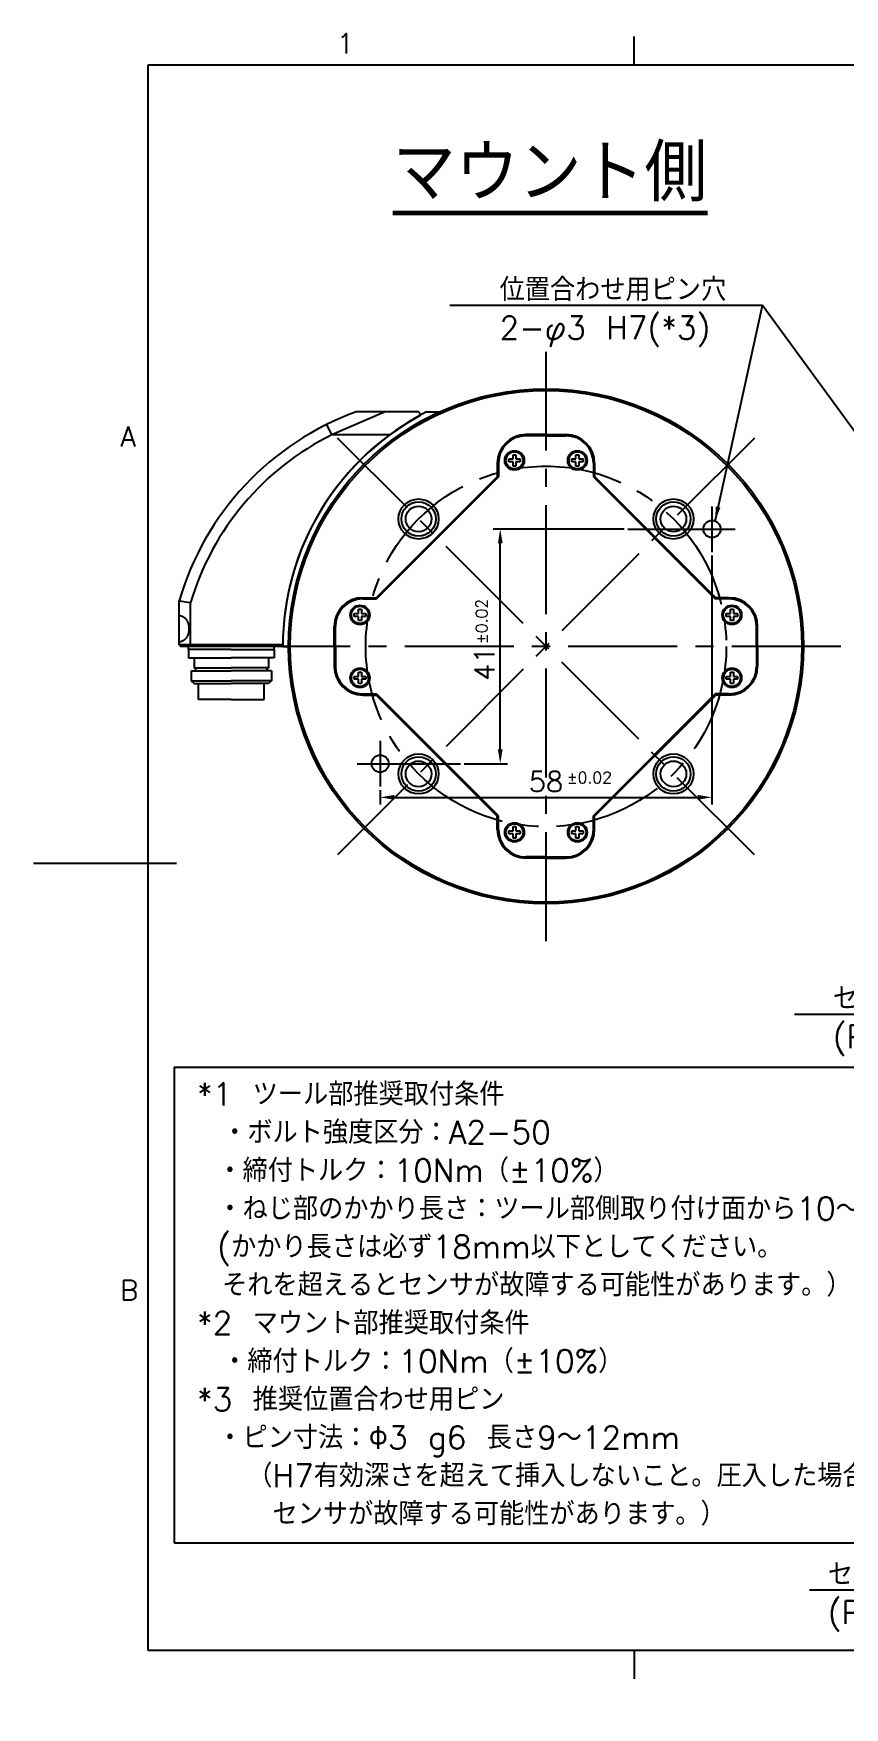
# Model space of a CAD drawing. Extents: x 0 to 418, y 0 to 295.
# Drawn here: x 0 to 141.7, y 0 to 292.6 of the extents above; entities that cross this region are included whole.
import ezdxf
from ezdxf import colors
from ezdxf.entities.mleader import LeaderData, LeaderLine
from ezdxf.math import Vec2, Vec3

# ---------------------------------------------------------------- set-up
doc = ezdxf.new("R2010")
doc.units = 0
doc.header["$MEASUREMENT"] = 0
doc.linetypes.add('CENTER2', pattern=[28.575, 19.05, -3.175, 3.175, -3.175])
doc.layers.get('0').update_dxf_attribs({"linetype": 'CONTINUOUS'})
doc.layers.get('DEFPOINTS').update_dxf_attribs({"linetype": 'CONTINUOUS'})
for name, color, linetype in [('テキスト', 4, 'CONTINUOUS'), ('中心線', 1, 'CENTER2'), ('図面枠', 7, 'CONTINUOUS'), ('外形線', 3, 'CONTINUOUS'), ('外形補助線', 11, 'CONTINUOUS'), ('寸法', 4, 'CONTINUOUS')]:
    doc.layers.add(name, color=color, linetype=linetype)
doc.styles.get("Standard").update_dxf_attribs({"font": 'txt.shx', "bigfont": 'extfont2.shx'})
doc.dimstyles.new('KIKAI2013', dxfattribs={"dimtxt": 3.5, "dimasz": 2.5, "dimexe": 1.25, "dimexo": 0.625, "dimgap": 1, "dimtad": 1, "dimdec": 4, "dimdsep": 46, "dimtxsty": 'STANDARD', "dimcen": 2.5, "dimclrd": 256, "dimclre": 256, "dimclrt": 256, "dimadec": 0, "dimazin": 0, "dimtfac": 1, "dimtdec": 4, "dimtmove": 2, "dimatfit": 3, "dimfxl": 1, "dimtolj": 1, "dimarcsym": 0})
doc.dimstyles.get("Standard").update_dxf_attribs({"dimtxt": 3.5, "dimasz": 2.5, "dimexe": 1.25, "dimexo": 0.625, "dimgap": 1, "dimtad": 1, "dimdec": 4, "dimdsep": 46, "dimtxsty": 'STANDARD', "dimcen": 0, "dimadec": 0, "dimazin": 0, "dimtfac": 0.6, "dimtdec": 4, "dimtmove": 2, "dimatfit": 3, "dimfxl": 1, "dimtolj": 1, "dimarcsym": 0})

# ---------------------------------------------------------------- blocks, each defined once
blk = doc.blocks.new('_OPEN30')
at = {"color": 0, "linetype": 'ByBlock'}
for p, q in [((-1, 0.27), (0, 0)), ((0, 0), (-1, -0.27)), ((0, 0), (-1, 0))]:
    blk.add_line(p, q, dxfattribs=at)
blk = doc.blocks.new('*D15')
at = {"layer": 'DEFPOINTS', "color": 0, "transparency": 16777216}
for p in [(118.58, 201.94), (60.58, 160.94), (118.58, 159.06)]:
    blk.add_point(p, dxfattribs=at)
at = {"layer": '寸法', "color": 0, "lineweight": -2, "transparency": 16777216}
for p, q in [((118.58, 201.32), (118.58, 157.81)), ((60.58, 160.32), (60.58, 157.81)), ((63.08, 159.06), (116.08, 159.06))]:
    blk.add_line(p, q, dxfattribs=at)
at = {"layer": '寸法', "color": 0, "transparency": 16777216}
for points in [[(63.08, 159.48), (63.08, 158.64), (60.58, 159.06)], [(116.08, 159.48), (116.08, 158.64), (118.58, 159.06)]]:
    blk.add_solid(points, dxfattribs=at)
at = {"layer": '寸法', "color": 0, "transparency": 16777216, "insert": (89.58, 161.81), "char_height": 3.5, "attachment_point": 5}
blk.add_mtext('\\A1;58', dxfattribs=at)
blk = doc.blocks.new('*D16')
at = {"layer": 'DEFPOINTS', "color": 0, "transparency": 16777216}
for p in [(81.57, 205.94), (103.86, 205.94), (74.64, 164.94)]:
    blk.add_point(p, dxfattribs=at)
at = {"layer": '寸法', "color": 0, "lineweight": -2, "transparency": 16777216}
for p, q in [((103.24, 205.94), (80.32, 205.94)), ((81.57, 167.44), (81.57, 203.44)), ((75.27, 164.94), (82.82, 164.94))]:
    blk.add_line(p, q, dxfattribs=at)
at = {"layer": '寸法', "color": 0, "transparency": 16777216}
for points in [[(81.16, 203.44), (81.99, 203.44), (81.57, 205.94)], [(81.16, 167.44), (81.99, 167.44), (81.57, 164.94)]]:
    blk.add_solid(points, dxfattribs=at)
at = {"layer": '寸法', "color": 0, "transparency": 16777216, "insert": (78.82, 182.43), "char_height": 3.5, "attachment_point": 5, "rotation": 90}
blk.add_mtext('\\A1;41', dxfattribs=at)

msp = doc.modelspace()

# ---------------------------------------------------------------- linework, layer by layer
at = {"layer": 'テキスト'}
msp.add_lwpolyline([(24.5679, 28.76382), (171.69486, 28.76382), (171.69486, 111.85293), (24.5679, 111.85293)], close=True, dxfattribs=at)
at = {"layer": '中心線', "linetype": 'CENTER2', "lineweight": 25}
for p, q in [((89.57162, 133.93322), (89.57163, 236.93325)), ((125.98763, 221.84925), (53.15562, 149.01722)), ((125.98698, 149.01107), (53.15626, 221.8554)), ((141.07553, 185.43805), (38.06771, 185.42842))]:
    msp.add_line(p, q, dxfattribs=at)
at = {"layer": '中心線'}
for p, q in [((118.58129, 209.91554), (118.58129, 201.91554)), ((103.86283, 205.9429), (122.60865, 205.9429)), ((60.58129, 168.9429), (60.58129, 160.9429)), ((56.58129, 164.9429), (74.64197, 164.9429))]:
    msp.add_line(p, q, dxfattribs=at)
msp.add_circle((89.57162, 185.43323), 31.5, dxfattribs=at)
at = {"layer": '図面枠'}
for p, q in [((105, 287), (105, 292)), ((410, 287), (20, 287)), ((20, 287), (20, 10)), ((25, 147.5), (0, 147.5)), ((20, 10), (410, 10)), ((105, 10), (105, 5))]:
    msp.add_line(p, q, dxfattribs=at)
at = {"layer": '外形線'}
for p, q in [((61.46967, 226.42552), (52.13894, 222.42552)), ((67.26967, 226.42552), (56.41095, 226.42552)), ((67.56967, 226.12552), (67.26967, 226.42552)), ((67.56967, 225.76408), (67.56967, 226.12552)), ((68.71301, 226.42552), (71.00106, 226.42552)), ((52.13894, 222.42552), (51.25016, 224.21718)), ((62.30701, 222.42552), (52.13894, 222.42552)), ((83.06186, 218.19292), (83.81186, 218.19292)), ((83.06186, 217.69292), (83.06186, 218.19292)), ((83.81186, 217.69292), (83.06186, 217.69292)), ((83.81186, 218.94292), (84.31186, 218.94292)), ((83.81186, 218.19292), (83.81186, 218.94292)), ((83.81186, 216.94292), (83.81186, 217.69292)), ((84.31186, 216.94292), (83.81186, 216.94292)), ((84.31186, 218.94292), (84.31186, 218.19292)), ((84.31186, 218.19292), (85.06186, 218.19292)), ((84.31186, 217.69292), (84.31186, 216.94292)), ((85.06186, 217.69292), (84.31186, 217.69292)), ((85.06186, 218.19292), (85.06186, 217.69292)), ((94.06202, 218.19292), (94.81202, 218.19292)), ((94.06202, 217.69292), (94.06202, 218.19292)), ((94.81202, 217.69292), (94.06202, 217.69292)), ((94.81202, 218.94292), (95.31202, 218.94292)), ((94.81202, 218.19292), (94.81202, 218.94292)), ((94.81202, 216.94292), (94.81202, 217.69292)), ((95.31202, 216.94292), (94.81202, 216.94292)), ((95.31202, 218.94292), (95.31202, 218.19292)), ((95.31202, 218.19292), (96.06202, 218.19292)), ((95.31202, 217.69292), (95.31202, 216.94292)), ((96.06202, 217.69292), (95.31202, 217.69292)), ((96.06202, 218.19292), (96.06202, 217.69292)), ((25.47071, 185.72552), (25.47035, 193.42784)), ((25.47035, 193.42784), (27.47036, 193.13915)), ((27.47071, 185.72561), (27.47036, 193.13915)), ((56.06197, 191.19295), (56.81197, 191.19295)), ((56.06197, 190.69295), (56.06197, 191.19295)), ((56.81197, 190.69295), (56.06197, 190.69295)), ((56.81197, 191.94295), (57.31197, 191.94295)), ((56.81197, 191.19295), (56.81197, 191.94295)), ((56.81197, 189.94295), (56.81197, 190.69295)), ((57.31197, 191.94295), (57.31197, 191.19295)), ((57.31197, 191.19295), (58.06197, 191.19295)), ((57.31197, 190.69295), (57.31197, 189.94295)), ((58.06197, 190.69295), (57.31197, 190.69295)), ((58.06197, 191.19295), (58.06197, 190.69295)), ((121.06191, 191.19295), (121.81191, 191.19295)), ((121.06191, 190.69295), (121.06191, 191.19295)), ((121.81191, 190.69295), (121.06191, 190.69295)), ((121.81191, 191.94295), (122.31191, 191.94295)), ((121.81191, 191.19295), (121.81191, 191.94295)), ((121.81191, 189.94295), (121.81191, 190.69295)), ((122.31191, 191.94295), (122.31191, 191.19295)), ((122.31191, 191.19295), (123.06191, 191.19295)), ((122.31191, 190.69295), (122.31191, 189.94295)), ((123.06191, 190.69295), (122.31191, 190.69295)), ((123.06191, 191.19295), (123.06191, 190.69295)), ((57.31197, 189.94295), (56.81197, 189.94295)), ((122.31191, 189.94295), (121.81191, 189.94295)), ((25.47071, 185.72557), (25.77077, 185.42552)), ((43.57065, 185.72552), (25.47071, 185.72552)), ((43.56967, 185.42552), (25.77077, 185.42552)), ((27.06967, 184.92552), (27.06967, 185.42552)), ((34.56967, 184.92552), (27.06967, 184.92552)), ((27.06967, 184.92552), (27.06967, 183.43483)), ((34.56967, 184.92552), (42.06967, 184.92552)), ((42.06967, 184.92552), (42.06967, 185.42552)), ((42.06967, 184.92552), (42.06967, 183.43483)), ((43.56967, 185.43519), (44.56967, 185.43519)), ((27.06345, 183.43483), (34.56345, 183.43483)), ((28.06967, 183.43483), (28.06967, 181.68483)), ((28.06967, 181.68483), (28.56967, 181.18483)), ((28.06967, 181.68483), (34.56967, 181.68483)), ((42.06967, 183.43483), (34.56967, 183.43483)), ((41.06967, 181.68483), (34.56967, 181.68483)), ((41.06967, 181.68483), (40.56967, 181.18483)), ((41.06967, 183.43483), (41.06967, 181.68483)), ((27.56967, 181.18483), (34.56967, 181.18483)), ((27.56967, 181.18483), (27.56967, 179.43483)), ((27.56967, 179.43483), (28.06967, 178.93483)), ((27.56967, 179.43483), (34.56967, 179.43483)), ((28.06967, 178.93483), (34.56967, 178.93483)), ((28.81967, 176.18483), (28.81967, 178.93483)), ((41.56967, 181.18483), (34.56967, 181.18483)), ((41.56967, 179.43483), (34.56967, 179.43483)), ((41.06967, 178.93483), (34.56967, 178.93483)), ((40.31967, 176.18483), (40.31967, 178.93483)), ((41.56967, 179.43483), (41.06967, 178.93483)), ((41.56967, 181.18483), (41.56967, 179.43483)), ((56.06196, 180.19295), (56.81196, 180.19295)), ((56.06196, 179.69295), (56.06196, 180.19295)), ((56.81196, 179.69295), (56.06196, 179.69295)), ((56.81196, 180.94295), (57.31196, 180.94295)), ((56.81196, 180.19295), (56.81196, 180.94295)), ((56.81196, 178.94295), (56.81196, 179.69295)), ((57.31196, 178.94295), (56.81196, 178.94295)), ((57.31196, 180.94295), (57.31196, 180.19295)), ((57.31196, 180.19295), (58.06196, 180.19295)), ((57.31196, 179.69295), (57.31196, 178.94295)), ((58.06196, 179.69295), (57.31196, 179.69295)), ((58.06196, 180.19295), (58.06196, 179.69295)), ((121.06192, 180.19295), (121.81192, 180.19295)), ((121.06192, 179.69295), (121.06192, 180.19295)), ((121.81192, 179.69295), (121.06192, 179.69295)), ((121.81192, 180.94295), (122.31192, 180.94295)), ((121.81192, 180.19295), (121.81192, 180.94295)), ((121.81192, 178.94295), (121.81192, 179.69295)), ((122.31192, 178.94295), (121.81192, 178.94295)), ((122.31192, 180.94295), (122.31192, 180.19295)), ((122.31192, 180.19295), (123.06192, 180.19295)), ((122.31192, 179.69295), (122.31192, 178.94295)), ((123.06192, 179.69295), (122.31192, 179.69295)), ((123.06192, 180.19295), (123.06192, 179.69295)), ((34.56967, 176.18483), (28.81967, 176.18483)), ((34.56967, 176.18483), (40.31967, 176.18483)), ((83.06186, 153.19291), (83.81186, 153.19291)), ((83.06186, 152.69291), (83.06186, 153.19291)), ((83.81186, 152.69291), (83.06186, 152.69291)), ((83.81186, 153.94291), (84.31186, 153.94291)), ((83.81186, 153.19291), (83.81186, 153.94291)), ((83.81186, 151.94291), (83.81186, 152.69291)), ((84.31186, 153.94291), (84.31186, 153.19291)), ((84.31186, 153.19291), (85.06186, 153.19291)), ((84.31186, 152.69291), (84.31186, 151.94291)), ((85.06186, 152.69291), (84.31186, 152.69291)), ((85.06186, 153.19291), (85.06186, 152.69291)), ((94.06191, 153.19294), (94.81191, 153.19294)), ((94.06191, 152.69294), (94.06191, 153.19294)), ((94.81191, 152.69294), (94.06191, 152.69294)), ((94.81191, 153.94294), (95.31191, 153.94294)), ((94.81191, 153.19294), (94.81191, 153.94294)), ((94.81191, 151.94294), (94.81191, 152.69294)), ((95.31191, 153.94294), (95.31191, 153.19294)), ((95.31191, 153.19294), (96.06191, 153.19294)), ((95.31191, 152.69294), (95.31191, 151.94294)), ((96.06191, 152.69294), (95.31191, 152.69294)), ((96.06191, 153.19294), (96.06191, 152.69294)), ((84.31186, 151.94291), (83.81186, 151.94291)), ((95.31191, 151.94294), (94.81191, 151.94294))]:
    msp.add_line(p, q, dxfattribs=at)
at = {"layer": '外形線', "ltscale": 0.2}
for p, q in [((89.56197, 222.4429), (86.06197, 222.44291)), ((89.56197, 222.44291), (93.06197, 222.4429)), ((89.56195, 222.24291), (86.0619, 222.2429)), ((89.56194, 222.24291), (93.06199, 222.2429)), ((81.06197, 217.44291), (81.06185, 215.12669)), ((81.2619, 217.4429), (81.26191, 215.04382)), ((97.86199, 217.4429), (97.86198, 215.04382)), ((98.06197, 217.44289), (98.06194, 215.12667)), ((81.0667, 215.13154), (59.88302, 193.94773)), ((81.26674, 215.04867), (59.96585, 193.74774)), ((97.86198, 215.04382), (119.16287, 193.74289)), ((98.06679, 215.13152), (119.25054, 193.94778)), ((57.56193, 193.94288), (59.87817, 193.94288)), ((57.56194, 193.74293), (59.96102, 193.74293)), ((121.56194, 193.74295), (119.16286, 193.74295)), ((121.56196, 193.94288), (119.24569, 193.94293)), ((52.56195, 185.44287), (52.56194, 188.94287)), ((52.76194, 185.44289), (52.76194, 188.94294)), ((126.36195, 185.44291), (126.36195, 188.94296)), ((126.56194, 185.44287), (126.56195, 188.94287)), ((52.56194, 185.44287), (52.56195, 181.94287)), ((52.76194, 185.4429), (52.76194, 181.94285)), ((126.36195, 185.44292), (126.36195, 181.94287)), ((126.56195, 185.44287), (126.56194, 181.94287)), ((57.56195, 177.14285), (59.96103, 177.14286)), ((57.56196, 176.94288), (59.8782, 176.94288)), ((81.06194, 155.75914), (59.8782, 176.94288)), ((81.26189, 155.84198), (59.961, 177.14292)), ((97.86198, 155.84198), (119.16287, 177.14292)), ((97.86198, 155.84198), (119.16287, 177.14292)), ((98.06194, 155.75914), (119.24569, 176.94288)), ((121.56195, 177.14287), (119.16287, 177.14287)), ((121.56194, 176.94288), (119.24569, 176.94288)), ((81.06197, 153.44289), (81.06194, 155.75914)), ((81.2619, 153.4429), (81.26191, 155.84198)), ((97.86199, 153.4429), (97.86198, 155.84198)), ((98.06197, 153.44291), (98.06194, 155.75914)), ((89.56195, 148.6429), (86.0619, 148.6429)), ((89.56197, 148.44291), (86.06197, 148.4429)), ((89.56194, 148.6429), (93.06199, 148.6429)), ((89.56197, 148.4429), (93.06197, 148.44291))]:
    msp.add_line(p, q, dxfattribs=at)
at = {"layer": '外形線'}
msp.add_polyline3d([(25.47768, 190.82136, 0), (25.51868, 190.82036, 0), (25.56068, 190.81836, 0), (25.60168, 190.81536, 0), (25.64368, 190.81036, 0), (25.68468, 190.80436, 0), (25.72568, 190.79636, 0), (25.76668, 190.78736, 0), (25.80768, 190.77736, 0), (25.84868, 190.76536, 0), (25.88868, 190.75236, 0), (25.92868, 190.73836, 0), (25.96868, 190.72236, 0), (26.00868, 190.70536, 0), (26.04768, 190.68736, 0), (26.08668, 190.66736, 0), (26.12568, 190.64636, 0), (26.16368, 190.62436, 0), (26.20168, 190.60036, 0), (26.23868, 190.57636, 0), (26.27568, 190.55036, 0), (26.31168, 190.52336, 0), (26.34768, 190.49436, 0), (26.38368, 190.46536, 0), (26.41868, 190.43436, 0), (26.45268, 190.40236, 0), (26.48568, 190.36936, 0), (26.51968, 190.33536, 0), (26.55168, 190.30036, 0), (26.58368, 190.26336, 0), (26.61468, 190.22636, 0), (26.64468, 190.18836, 0), (26.67468, 190.14836, 0), (26.70368, 190.10836, 0), (26.73168, 190.06736, 0), (26.75968, 190.02536, 0), (26.78668, 189.98236, 0), (26.81268, 189.93836, 0), (26.83768, 189.89336, 0), (26.86168, 189.84736, 0), (26.88568, 189.80136, 0), (26.90768, 189.75336, 0), (26.92968, 189.70536, 0), (26.95068, 189.65736, 0), (26.97068, 189.60736, 0), (26.98968, 189.55736, 0), (27.00768, 189.50736, 0), (27.02568, 189.45536, 0), (27.04168, 189.40436, 0), (27.05768, 189.35136, 0), (27.07168, 189.29936, 0), (27.08568, 189.24536, 0), (27.09768, 189.19236, 0), (27.10968, 189.13736, 0), (27.11968, 189.08336, 0), (27.12968, 189.02836, 0), (27.13768, 188.97336, 0), (27.14568, 188.91836, 0), (27.15268, 188.86236, 0), (27.15768, 188.80636, 0), (27.16268, 188.75036, 0), (27.16568, 188.69436, 0), (27.16868, 188.63836, 0), (27.16968, 188.58136, 0), (27.17068, 188.52536, 0), (27.16968, 188.46936, 0), (27.16868, 188.41336, 0), (27.16568, 188.35636, 0), (27.16268, 188.30036, 0), (27.15768, 188.24436, 0), (27.15268, 188.18836, 0), (27.14568, 188.13336, 0), (27.13768, 188.07736, 0), (27.12968, 188.02236, 0), (27.11968, 187.96736, 0), (27.10968, 187.91336, 0), (27.09768, 187.85936, 0), (27.08568, 187.80536, 0), (27.07168, 187.75236, 0), (27.05768, 187.69936, 0), (27.04168, 187.64736, 0), (27.02568, 187.59536, 0), (27.00768, 187.54436, 0), (26.98968, 187.49336, 0), (26.97068, 187.44336, 0), (26.95068, 187.39436, 0), (26.92968, 187.34536, 0), (26.90768, 187.29736, 0), (26.88568, 187.25036, 0), (26.86168, 187.20336, 0), (26.83768, 187.15836, 0), (26.81268, 187.11336, 0), (26.78668, 187.06936, 0), (26.75968, 187.02636, 0), (26.73168, 186.98336, 0), (26.70368, 186.94236, 0), (26.67468, 186.90236, 0), (26.64468, 186.86336, 0), (26.61468, 186.82436, 0), (26.58368, 186.78736, 0), (26.55168, 186.75136, 0), (26.51968, 186.71536, 0), (26.48568, 186.68136, 0), (26.45268, 186.64836, 0), (26.41868, 186.61636, 0), (26.38368, 186.58636, 0), (26.34768, 186.55636, 0), (26.31168, 186.52836, 0), (26.27568, 186.50136, 0), (26.23868, 186.47536, 0), (26.20168, 186.45036, 0), (26.16368, 186.42636, 0), (26.12568, 186.40436, 0), (26.08668, 186.38336, 0), (26.04768, 186.36436, 0), (26.00868, 186.34536, 0), (25.96868, 186.32836, 0), (25.92868, 186.31336, 0), (25.88868, 186.29836, 0), (25.84868, 186.28536, 0), (25.80768, 186.27436, 0), (25.76668, 186.26336, 0), (25.72568, 186.25436, 0), (25.68468, 186.24736, 0), (25.64368, 186.24136, 0), (25.60168, 186.23636, 0), (25.56068, 186.23236, 0), (25.51868, 186.23036, 0), (25.47768, 186.23036, 0)], dxfattribs=at)
at = {"layer": '外形線', "ltscale": 0.2}
for centre, radius in [((89.57162, 185.4429), 45), ((89.57162, 185.4429), 44.7), ((84.06186, 217.94291), 1.7), ((95.06202, 217.94291), 1.7), ((57.06197, 190.94293), 1.7), ((122.06191, 190.94293), 1.7), ((57.06196, 179.94293), 1.7), ((122.06191, 179.94293), 1.7), ((84.06186, 152.9429), 1.7), ((95.06191, 152.94293), 1.7)]:
    msp.add_circle(centre, radius, dxfattribs=at)
at = {"layer": '外形線'}
for centre, radius in [((84.06186, 217.94291), 1.5), ((95.06202, 217.94291), 1.5), ((67.29776, 207.7071), 3.5), ((67.29776, 207.7071), 3), ((111.84549, 207.7071), 3.5), ((111.84549, 207.7071), 3), ((118.58129, 205.9429), 1.5), ((57.06197, 190.94293), 1.5), ((122.06191, 190.94293), 1.5), ((57.06196, 179.94293), 1.5), ((122.06191, 179.94293), 1.5), ((60.58129, 164.9429), 1.5), ((67.29776, 163.15937), 3.5), ((67.29776, 163.15937), 3), ((111.84549, 163.15937), 3.5), ((111.84549, 163.15937), 3), ((84.06186, 152.9429), 1.5), ((95.06191, 152.94293), 1.5)]:
    msp.add_circle(centre, radius, dxfattribs=at)
for centre, radius, start, end in [((73.46967, 179.42552), 50, 109.9484436, 163.7370214), ((89.56967, 185.42552), 46, 116.962389, 180), ((89.46967, 185.42552), 45.9, 118.4977457, 180), ((73.46967, 179.42552), 48, 116.3843297, 163.3992678)]:
    msp.add_arc(centre, radius, start, end, dxfattribs=at)
at = {"layer": '外形線', "ltscale": 0.2}
for centre, radius, start, end in [((86.06197, 217.44291), 5, 89.9999174, 179.9999174), ((93.06197, 217.4429), 5, 359.9999174, 89.9999174), ((86.0619, 217.4429), 4.8, 90.0000365, 180.0000215), ((93.06199, 217.4429), 4.8, 359.9999785, 89.9999635), ((57.56194, 188.94288), 5, 90.0000902, 180.0000902), ((57.56194, 188.94293), 4.8, 89.9999959, 179.9999809), ((121.56195, 188.94295), 4.8, 0.0000538, 90.0000388), ((121.56195, 188.94288), 5, 359.9999098, 89.9999098), ((57.56195, 181.94288), 5, 180.0000902, 270.0000902), ((57.56194, 181.94285), 4.8, 180.0000538, 270.0000388), ((121.56194, 181.94288), 5, 269.9999098, 359.9999098), ((121.56195, 181.94287), 4.8, 269.9999959, 359.9999809), ((86.06197, 153.4429), 5, 180.0000826, 270.0000826), ((86.0619, 153.4429), 4.8, 179.9999785, 269.9999635), ((93.06197, 153.44291), 5, 270.0000826, 0.0000826), ((93.06199, 153.4429), 4.8, 270.0000365, 0.0000215)]:
    msp.add_arc(centre, radius, start, end, dxfattribs=at)
at = {"layer": '外形補助線', "color": 11}
for centre in [(67.29776, 207.7071), (111.84549, 207.7071), (67.29776, 163.15937), (111.84549, 163.15937)]:
    msp.add_circle(centre, 2.25, dxfattribs=at)

# ---------------------------------------------------------------- texts
at = {"layer": 'テキスト', "lineweight": 60, "insert": (62.77648, 273.20702), "char_height": 10, "attachment_point": 1}
msp.add_mtext_dynamic_manual_height_columns('{\\Lマウント側}', width=159.4245971, gutter_width=20, heights=[0], dxfattribs=at)
at = {"layer": 'テキスト', "insert": (28.57147, 109.19654), "char_height": 4, "attachment_point": 1}
msp.add_mtext_dynamic_manual_height_columns('*1 ツール部推奨取付条件\\P\u3000・ボルト強度区分：A2-50\\P ・締付トルク：10Nm（±10%）\\P ・ねじ部のかかり長さ：ツール部側取り付け面から10～18mm\\P (かかり長さは必ず18mm以下としてください。\\P\u3000それを超えるとセンサが故障する可能性があります。）\\P*2 マウント部推奨取付条件\\P\u3000・締付トルク：10Nm（±10%）\\P*3 推奨位置合わせ用ピン\\P ・ピン寸法：Φ3 g6 長さ9～12mm\\P\u3000\u3000（H7有効深さを超えて挿入しないこと。圧入した場合は\\P\u3000\u3000\u3000センサが故障する可能性があります。）', width=169.0650029, gutter_width=20, heights=[0], dxfattribs=at)
at = {"layer": '図面枠'}
for s, p in [('1', (52.98179, 289.05118)), ('A', (15.1901, 220.35889)), ('B', (15.1548, 71.18641))]:
    msp.add_text(s, height=3.5, dxfattribs=at).set_placement(p)
at = {"layer": '寸法'}
msp.add_text('±0.02', height=2, rotation=90, dxfattribs=at).set_placement((79.32085, 185.85563))
msp.add_text('±0.02', height=2, dxfattribs=at).set_placement((93.21655, 161.52468))

# ---------------------------------------------------------------- dimensions: what is measured, and where the dimension line sits
dim = msp.add_linear_dim(base=(81.573, 205.9429), p1=(74.64197, 164.9429), p2=(103.86283, 205.9429), angle=90, dimstyle='STANDARD', dxfattribs=at)
dim.commit()
dim.dimension.update_dxf_attribs({"geometry": '*D16', "text_midpoint": (78.823, 182.43144), "dimtype": 160})
dim = msp.add_linear_dim(base=(118.58129, 159.05975), p1=(60.58129, 160.9429), p2=(118.58129, 201.9429), dimstyle='STANDARD', dxfattribs=at)
dim.commit()
dim.dimension.update_dxf_attribs({"geometry": '*D15', "text_midpoint": (89.58129, 161.80975)})

# ---------------------------------------------------------------- leaders
at = {"layer": 'テキスト'}
ml = msp.add_multileader_mtext('Standard', dxfattribs=at)
ml.set_content('位置合わせ用ピン穴 \\P2-φ3 H7(*3) ', color=256, style='STANDARD')
ml.set_leader_properties()
ml.set_arrow_properties(name='OPEN30')
ml.build(insert=Vec2(0, 0))
ml.multileader.update_dxf_attribs({"text_left_attachment_type": 6, "text_right_attachment_type": 6, "dogleg_length": 0.36, "arrow_head_size": 2.5})
ctx = ml.context
ctx.base_point, ctx.arrow_head_size, ctx.landing_gap_size, ctx.plane_origin = Vec3(81.37231, 244.99389), 2.5, 0.09, Vec3(156.22344, 205.9429)
ctx.left_attachment, ctx.right_attachment = 6, 6
notes = []
notes.append((ctx, [(0, (1, 1, 0), (127.38357, 244.99389), (-1, 0), 3.69793, [(0, [(155.93687, 205.93323)], 0, [])])]))
ctx.mtext.insert, ctx.mtext.flow_direction = Vec3(81.46231, 249.79389), 5
at = {"layer": '寸法'}
msp.add_leader([(119.11173, 207.34332), (127.38357, 244.99389)], dimstyle='KIKAI2013', override={"dimgap": 0.625, "dimtad": 0}, dxfattribs=at)
ml = msp.add_multileader_mtext('Standard', dxfattribs=at)
ml.set_content('センサ取付用タップ穴\u30004-M6×1.0\\P(P.C.D.Φ63) (*1)', color=256, style='STANDARD')
ml.set_leader_properties()
ml.set_arrow_properties(name='OPEN30')
ml.build(insert=Vec2(0, 0))
ml.multileader.update_dxf_attribs({"text_left_attachment_type": 6, "text_right_attachment_type": 6, "dogleg_length": 0.36, "arrow_head_size": 2.5})
ctx = ml.context
ctx.base_point, ctx.arrow_head_size, ctx.landing_gap_size, ctx.plane_origin = Vec3(139.62377, 121.11167), 2.5, 0.09, Vec3(235.71158, 92.38805)
ctx.left_attachment, ctx.right_attachment = 6, 6
notes.append((ctx, [(0, (1, 1, 0), (219.76377, 121.11167), (-1, 0), 0.36, [(0, [(235.71573, 99.88806)], 0, [])])]))
ctx.mtext.insert, ctx.mtext.flow_direction = Vec3(139.71377, 125.91167), 5
ml = msp.add_multileader_mtext('Standard', dxfattribs=at)
ml.set_content('センサ内蔵低頭ボルト 4-M6×1.0\\P(P.C.D.Φ63) (*2)', color=256, style='STANDARD')
ml.set_leader_properties()
ml.set_arrow_properties(name='OPEN30')
ml.build(insert=Vec2(0, 0))
ml.multileader.update_dxf_attribs({"text_left_attachment_type": 6, "text_right_attachment_type": 6, "dogleg_length": 0.36, "arrow_head_size": 2.5})
ctx = ml.context
ctx.base_point, ctx.arrow_head_size, ctx.landing_gap_size, ctx.plane_origin = Vec3(138.74399, 20.49009), 2.5, 0.09, Vec3(235.71158, 54.88805)
ctx.left_attachment, ctx.right_attachment = 6, 6
notes.append((ctx, [(0, (1, 1, 0), (218.08399, 20.49009), (-1, 0), 0.36, [(0, [(235.71158, 54.88805)], 0, [])])]))
ctx.mtext.insert, ctx.mtext.flow_direction = Vec3(138.83399, 25.29009), 5
for ctx, leaders in notes:
    for number, flags, end, landing, length, lines in leaders:
        leader = LeaderData()
        leader.index, (leader.has_last_leader_line, leader.has_dogleg_vector, leader.attachment_direction) = number, flags
        leader.last_leader_point, leader.dogleg_vector, leader.dogleg_length = Vec3(end), Vec3(landing), length
        for number, points, colour, breaks in lines:
            line = LeaderLine()
            line.index, line.vertices, line.color, line.breaks = number, Vec3.list(points), colors.encode_raw_color(colour), breaks
            leader.lines.append(line)
        ctx.leaders.append(leader)

doc.saveas('drawing.dxf')
